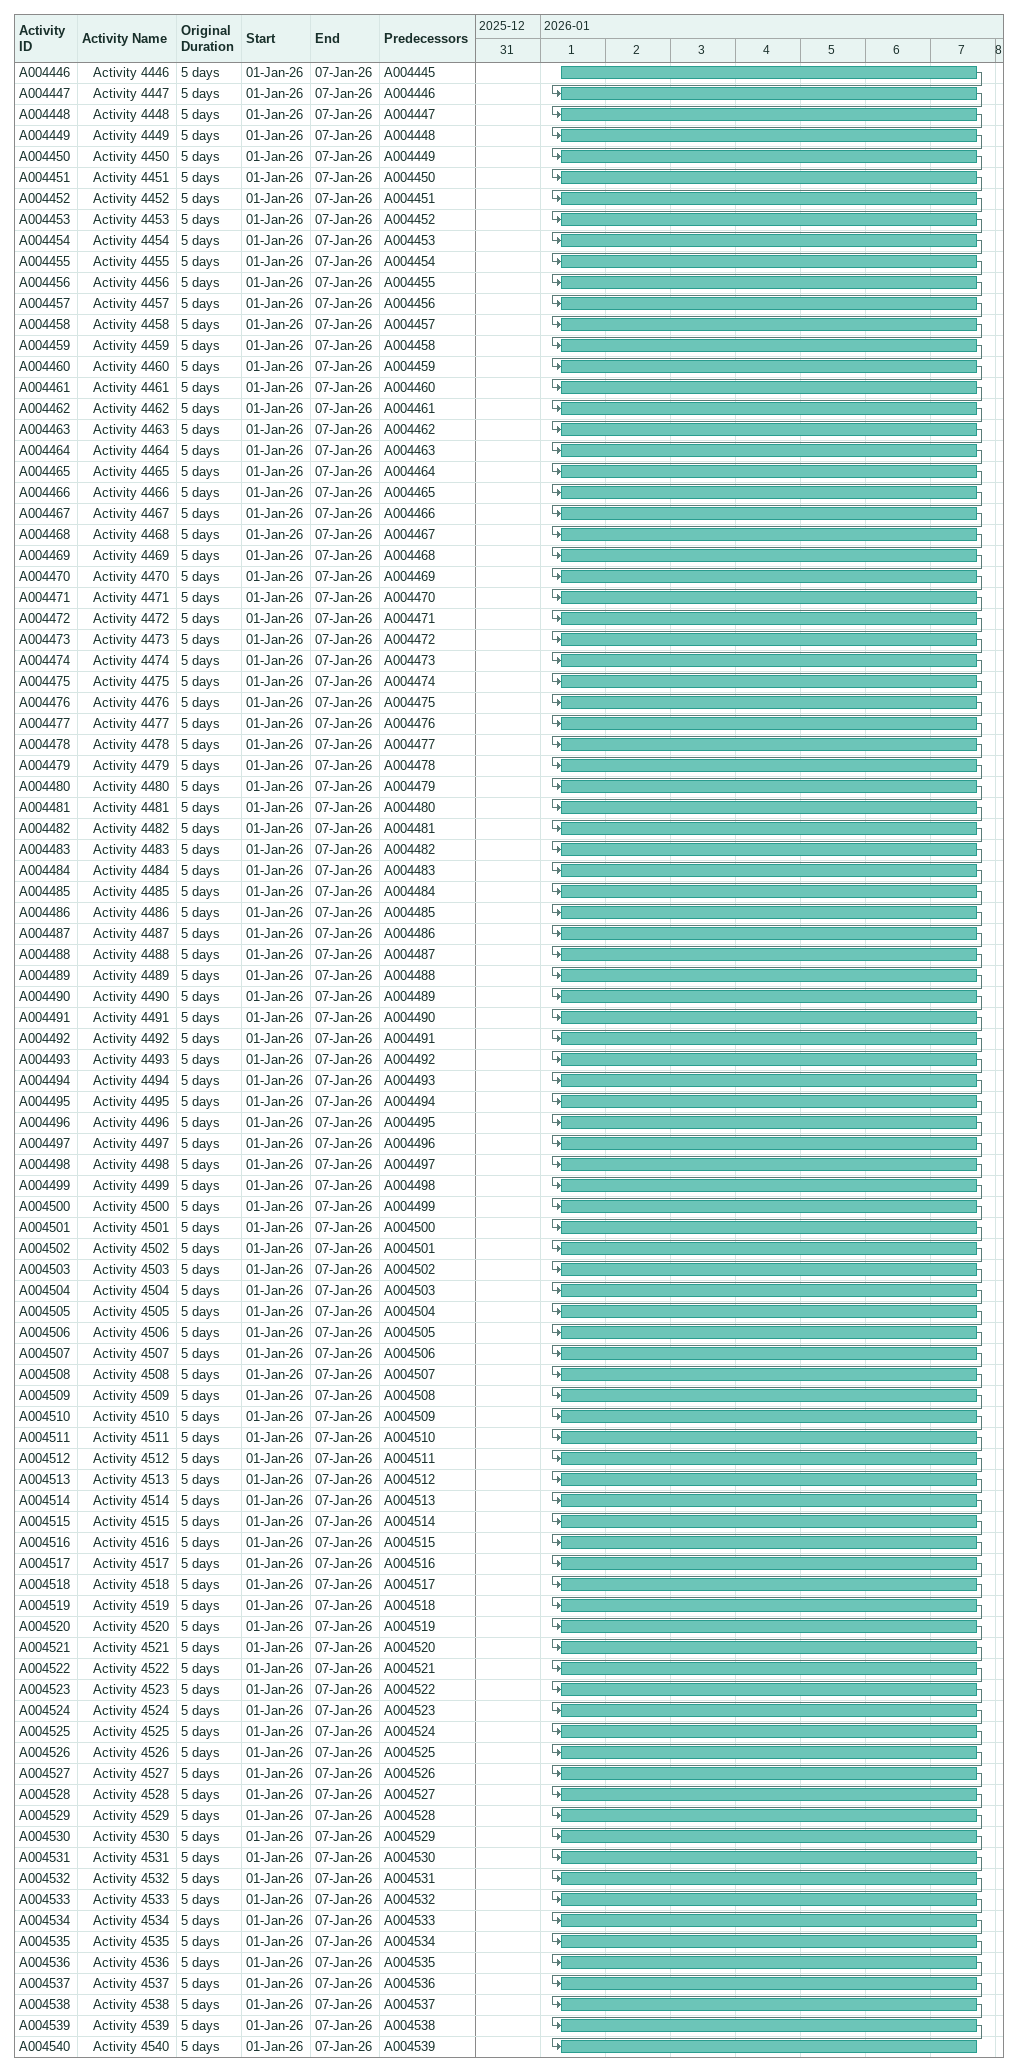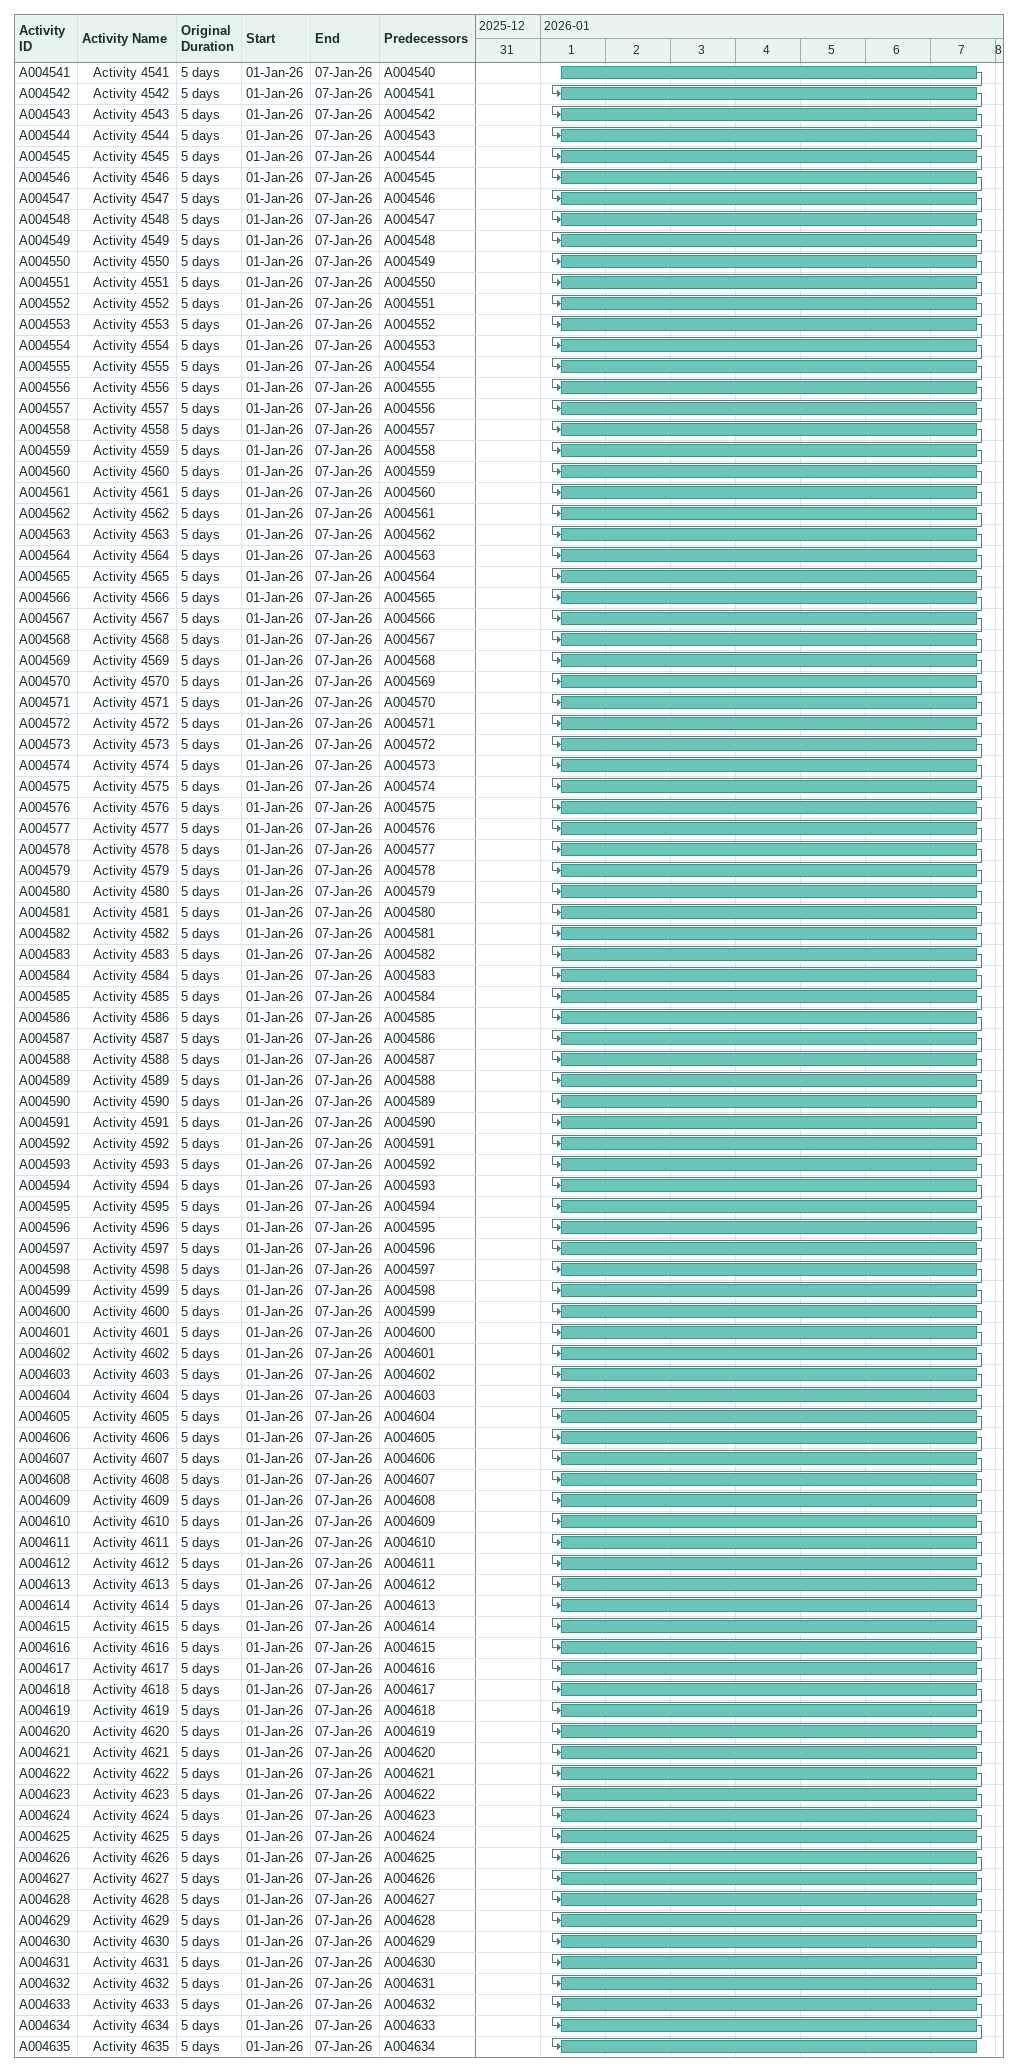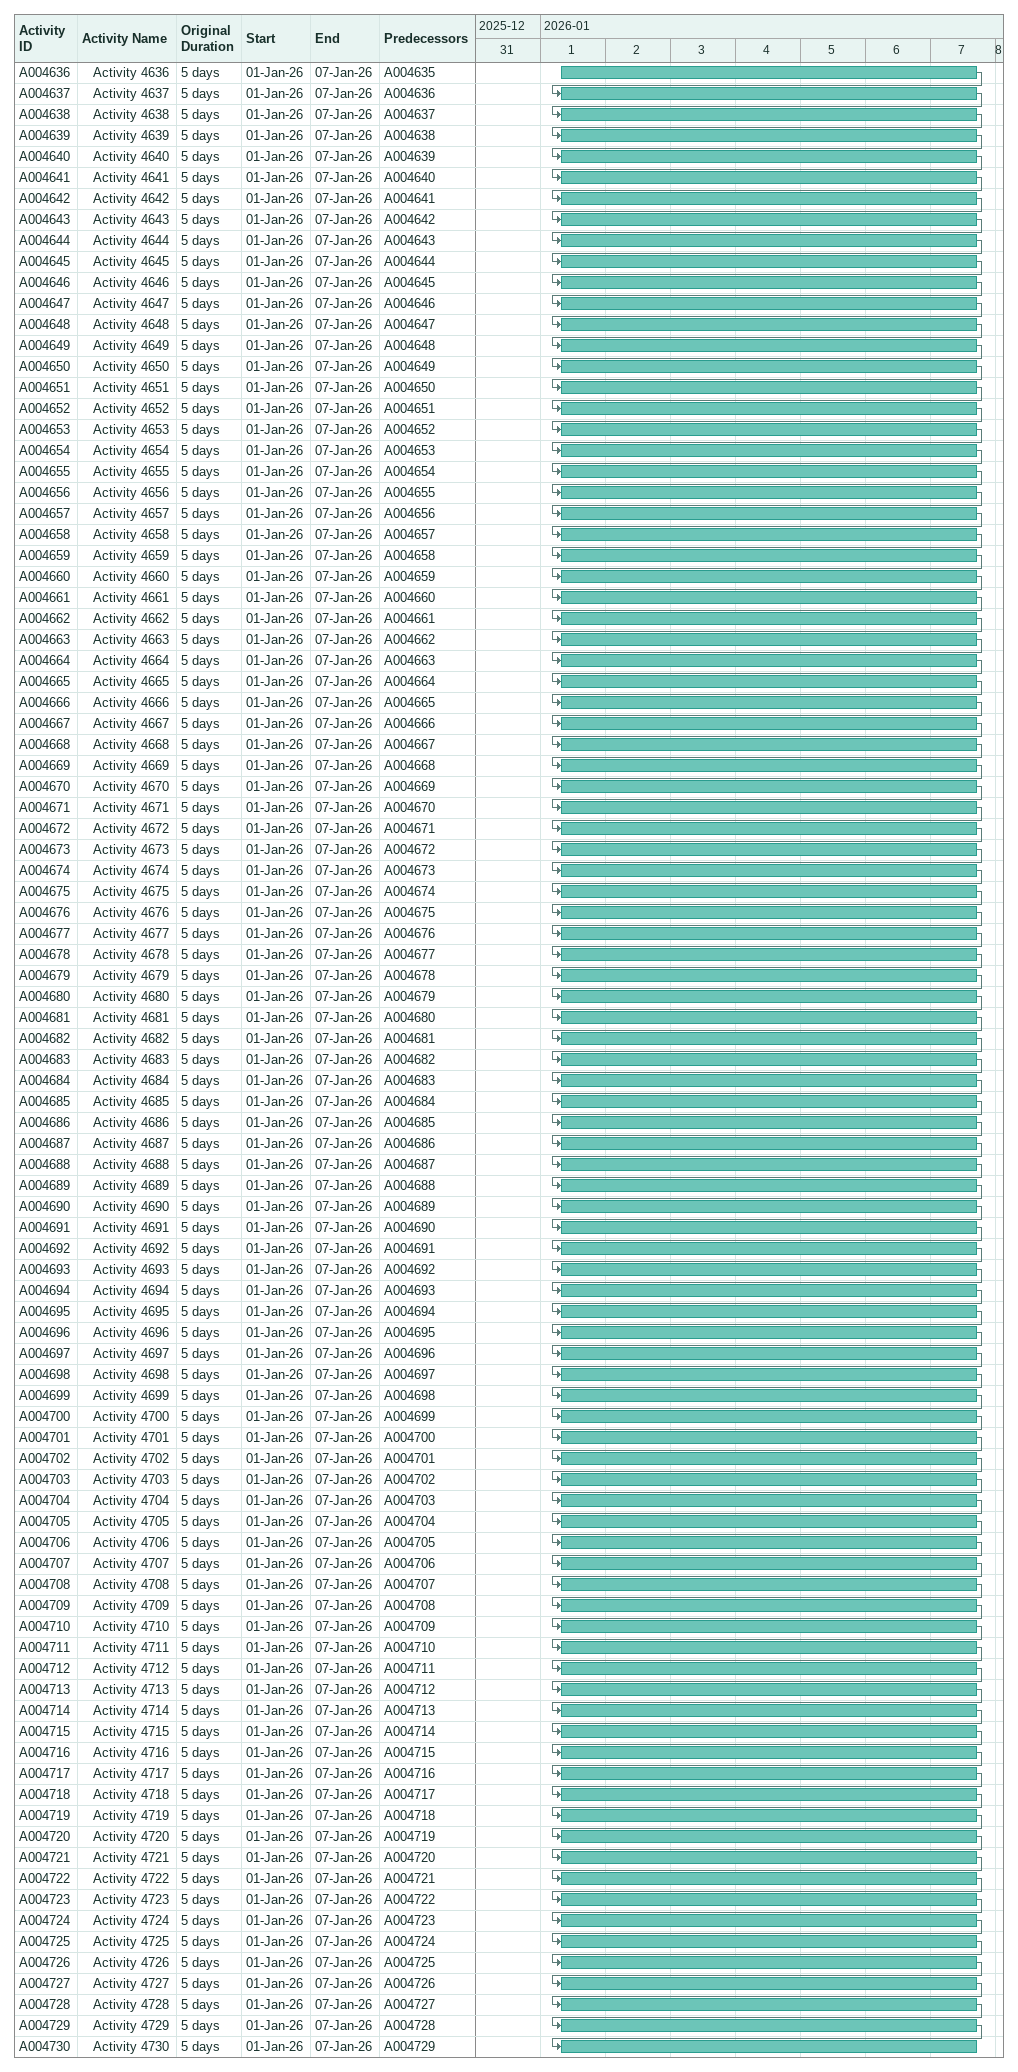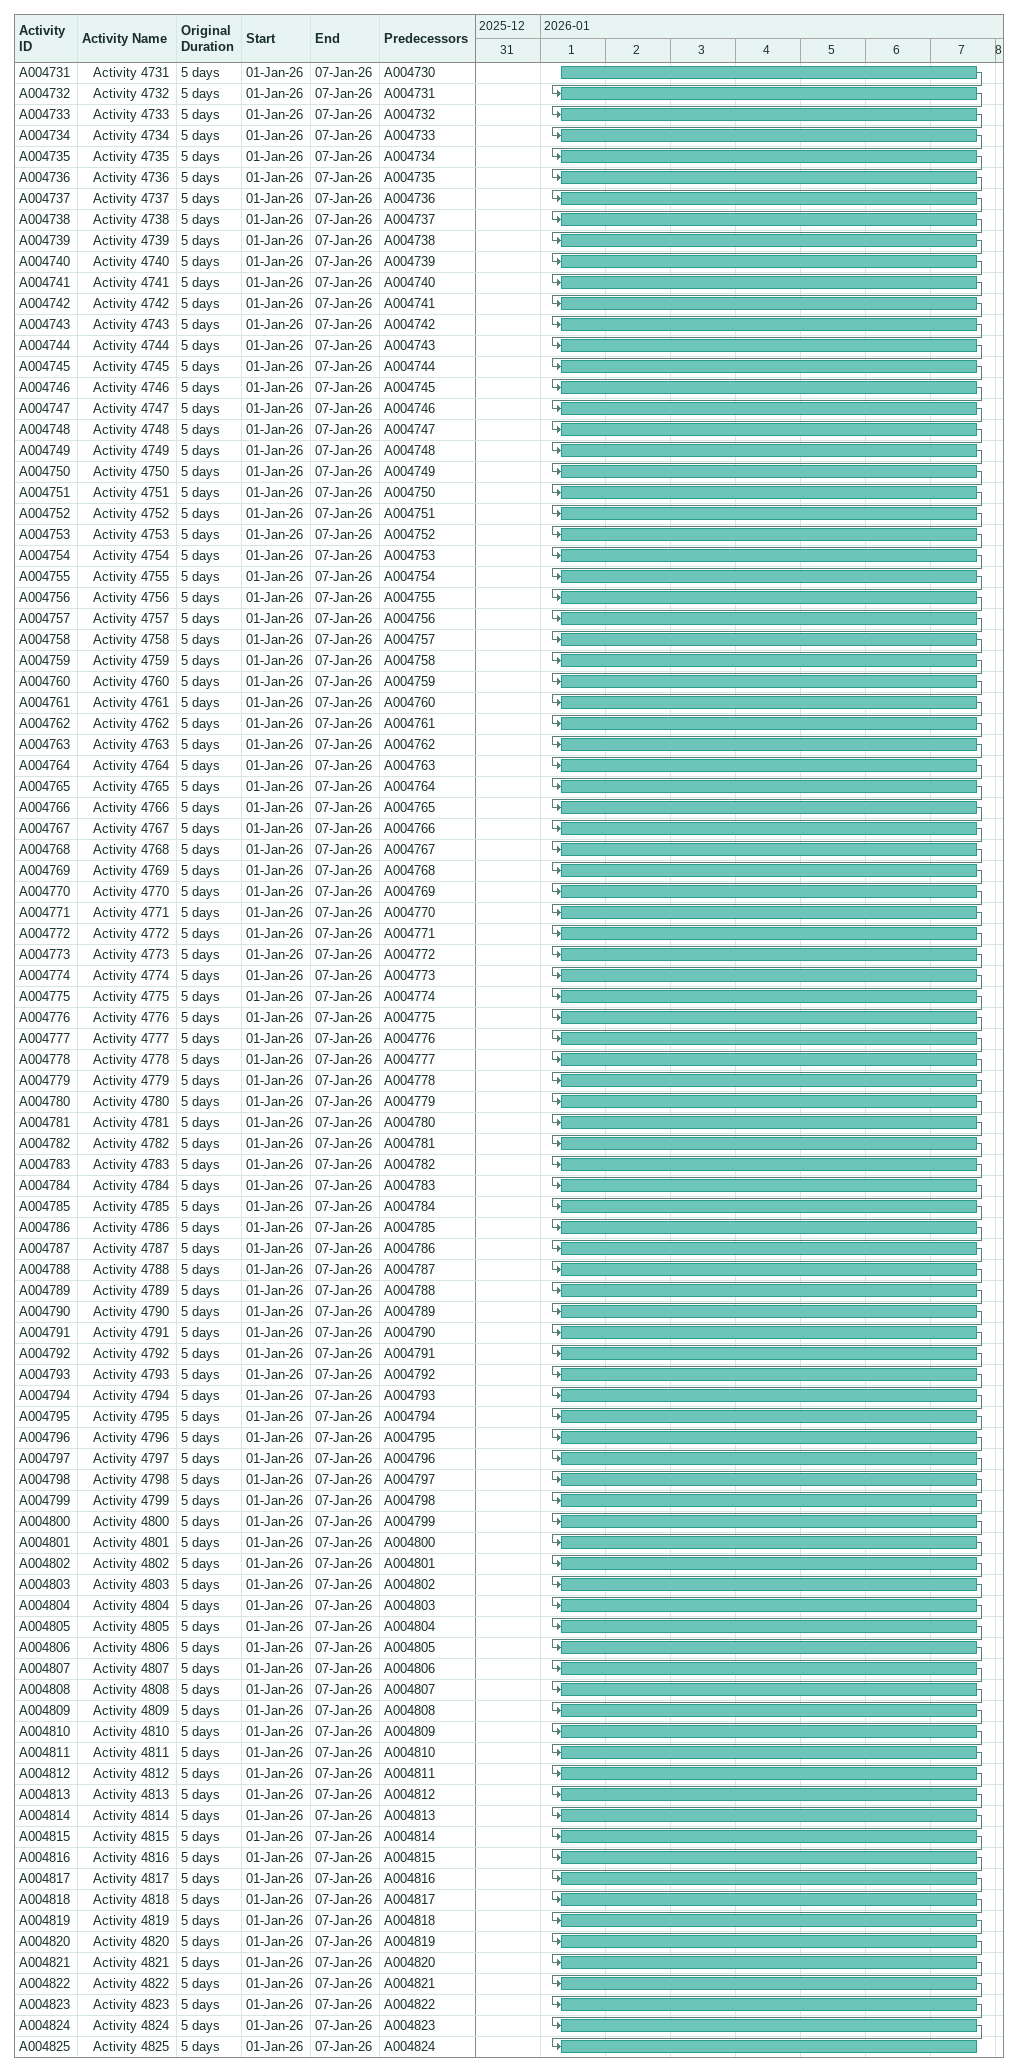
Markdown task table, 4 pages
| ID | Level | Task | Original duration | Start | Finish | Predecessors |
|---|---|---|---|---|---|---|
| A004446 | 2 | Activity 4446 | 5d | 2026-01-01 | 2026-01-07 | A004445 |
| A004447 | 2 | Activity 4447 | 5d | 2026-01-01 | 2026-01-07 | A004446 |
| A004448 | 2 | Activity 4448 | 5d | 2026-01-01 | 2026-01-07 | A004447 |
| A004449 | 2 | Activity 4449 | 5d | 2026-01-01 | 2026-01-07 | A004448 |
| A004450 | 2 | Activity 4450 | 5d | 2026-01-01 | 2026-01-07 | A004449 |
| A004451 | 2 | Activity 4451 | 5d | 2026-01-01 | 2026-01-07 | A004450 |
| A004452 | 2 | Activity 4452 | 5d | 2026-01-01 | 2026-01-07 | A004451 |
| A004453 | 2 | Activity 4453 | 5d | 2026-01-01 | 2026-01-07 | A004452 |
| A004454 | 2 | Activity 4454 | 5d | 2026-01-01 | 2026-01-07 | A004453 |
| A004455 | 2 | Activity 4455 | 5d | 2026-01-01 | 2026-01-07 | A004454 |
| A004456 | 2 | Activity 4456 | 5d | 2026-01-01 | 2026-01-07 | A004455 |
| A004457 | 2 | Activity 4457 | 5d | 2026-01-01 | 2026-01-07 | A004456 |
| A004458 | 2 | Activity 4458 | 5d | 2026-01-01 | 2026-01-07 | A004457 |
| A004459 | 2 | Activity 4459 | 5d | 2026-01-01 | 2026-01-07 | A004458 |
| A004460 | 2 | Activity 4460 | 5d | 2026-01-01 | 2026-01-07 | A004459 |
| A004461 | 2 | Activity 4461 | 5d | 2026-01-01 | 2026-01-07 | A004460 |
| A004462 | 2 | Activity 4462 | 5d | 2026-01-01 | 2026-01-07 | A004461 |
| A004463 | 2 | Activity 4463 | 5d | 2026-01-01 | 2026-01-07 | A004462 |
| A004464 | 2 | Activity 4464 | 5d | 2026-01-01 | 2026-01-07 | A004463 |
| A004465 | 2 | Activity 4465 | 5d | 2026-01-01 | 2026-01-07 | A004464 |
| A004466 | 2 | Activity 4466 | 5d | 2026-01-01 | 2026-01-07 | A004465 |
| A004467 | 2 | Activity 4467 | 5d | 2026-01-01 | 2026-01-07 | A004466 |
| A004468 | 2 | Activity 4468 | 5d | 2026-01-01 | 2026-01-07 | A004467 |
| A004469 | 2 | Activity 4469 | 5d | 2026-01-01 | 2026-01-07 | A004468 |
| A004470 | 2 | Activity 4470 | 5d | 2026-01-01 | 2026-01-07 | A004469 |
| A004471 | 2 | Activity 4471 | 5d | 2026-01-01 | 2026-01-07 | A004470 |
| A004472 | 2 | Activity 4472 | 5d | 2026-01-01 | 2026-01-07 | A004471 |
| A004473 | 2 | Activity 4473 | 5d | 2026-01-01 | 2026-01-07 | A004472 |
| A004474 | 2 | Activity 4474 | 5d | 2026-01-01 | 2026-01-07 | A004473 |
| A004475 | 2 | Activity 4475 | 5d | 2026-01-01 | 2026-01-07 | A004474 |
| A004476 | 2 | Activity 4476 | 5d | 2026-01-01 | 2026-01-07 | A004475 |
| A004477 | 2 | Activity 4477 | 5d | 2026-01-01 | 2026-01-07 | A004476 |
| A004478 | 2 | Activity 4478 | 5d | 2026-01-01 | 2026-01-07 | A004477 |
| A004479 | 2 | Activity 4479 | 5d | 2026-01-01 | 2026-01-07 | A004478 |
| A004480 | 2 | Activity 4480 | 5d | 2026-01-01 | 2026-01-07 | A004479 |
| A004481 | 2 | Activity 4481 | 5d | 2026-01-01 | 2026-01-07 | A004480 |
| A004482 | 2 | Activity 4482 | 5d | 2026-01-01 | 2026-01-07 | A004481 |
| A004483 | 2 | Activity 4483 | 5d | 2026-01-01 | 2026-01-07 | A004482 |
| A004484 | 2 | Activity 4484 | 5d | 2026-01-01 | 2026-01-07 | A004483 |
| A004485 | 2 | Activity 4485 | 5d | 2026-01-01 | 2026-01-07 | A004484 |
| A004486 | 2 | Activity 4486 | 5d | 2026-01-01 | 2026-01-07 | A004485 |
| A004487 | 2 | Activity 4487 | 5d | 2026-01-01 | 2026-01-07 | A004486 |
| A004488 | 2 | Activity 4488 | 5d | 2026-01-01 | 2026-01-07 | A004487 |
| A004489 | 2 | Activity 4489 | 5d | 2026-01-01 | 2026-01-07 | A004488 |
| A004490 | 2 | Activity 4490 | 5d | 2026-01-01 | 2026-01-07 | A004489 |
| A004491 | 2 | Activity 4491 | 5d | 2026-01-01 | 2026-01-07 | A004490 |
| A004492 | 2 | Activity 4492 | 5d | 2026-01-01 | 2026-01-07 | A004491 |
| A004493 | 2 | Activity 4493 | 5d | 2026-01-01 | 2026-01-07 | A004492 |
| A004494 | 2 | Activity 4494 | 5d | 2026-01-01 | 2026-01-07 | A004493 |
| A004495 | 2 | Activity 4495 | 5d | 2026-01-01 | 2026-01-07 | A004494 |
| A004496 | 2 | Activity 4496 | 5d | 2026-01-01 | 2026-01-07 | A004495 |
| A004497 | 2 | Activity 4497 | 5d | 2026-01-01 | 2026-01-07 | A004496 |
| A004498 | 2 | Activity 4498 | 5d | 2026-01-01 | 2026-01-07 | A004497 |
| A004499 | 2 | Activity 4499 | 5d | 2026-01-01 | 2026-01-07 | A004498 |
| A004500 | 2 | Activity 4500 | 5d | 2026-01-01 | 2026-01-07 | A004499 |
| A004501 | 2 | Activity 4501 | 5d | 2026-01-01 | 2026-01-07 | A004500 |
| A004502 | 2 | Activity 4502 | 5d | 2026-01-01 | 2026-01-07 | A004501 |
| A004503 | 2 | Activity 4503 | 5d | 2026-01-01 | 2026-01-07 | A004502 |
| A004504 | 2 | Activity 4504 | 5d | 2026-01-01 | 2026-01-07 | A004503 |
| A004505 | 2 | Activity 4505 | 5d | 2026-01-01 | 2026-01-07 | A004504 |
| A004506 | 2 | Activity 4506 | 5d | 2026-01-01 | 2026-01-07 | A004505 |
| A004507 | 2 | Activity 4507 | 5d | 2026-01-01 | 2026-01-07 | A004506 |
| A004508 | 2 | Activity 4508 | 5d | 2026-01-01 | 2026-01-07 | A004507 |
| A004509 | 2 | Activity 4509 | 5d | 2026-01-01 | 2026-01-07 | A004508 |
| A004510 | 2 | Activity 4510 | 5d | 2026-01-01 | 2026-01-07 | A004509 |
| A004511 | 2 | Activity 4511 | 5d | 2026-01-01 | 2026-01-07 | A004510 |
| A004512 | 2 | Activity 4512 | 5d | 2026-01-01 | 2026-01-07 | A004511 |
| A004513 | 2 | Activity 4513 | 5d | 2026-01-01 | 2026-01-07 | A004512 |
| A004514 | 2 | Activity 4514 | 5d | 2026-01-01 | 2026-01-07 | A004513 |
| A004515 | 2 | Activity 4515 | 5d | 2026-01-01 | 2026-01-07 | A004514 |
| A004516 | 2 | Activity 4516 | 5d | 2026-01-01 | 2026-01-07 | A004515 |
| A004517 | 2 | Activity 4517 | 5d | 2026-01-01 | 2026-01-07 | A004516 |
| A004518 | 2 | Activity 4518 | 5d | 2026-01-01 | 2026-01-07 | A004517 |
| A004519 | 2 | Activity 4519 | 5d | 2026-01-01 | 2026-01-07 | A004518 |
| A004520 | 2 | Activity 4520 | 5d | 2026-01-01 | 2026-01-07 | A004519 |
| A004521 | 2 | Activity 4521 | 5d | 2026-01-01 | 2026-01-07 | A004520 |
| A004522 | 2 | Activity 4522 | 5d | 2026-01-01 | 2026-01-07 | A004521 |
| A004523 | 2 | Activity 4523 | 5d | 2026-01-01 | 2026-01-07 | A004522 |
| A004524 | 2 | Activity 4524 | 5d | 2026-01-01 | 2026-01-07 | A004523 |
| A004525 | 2 | Activity 4525 | 5d | 2026-01-01 | 2026-01-07 | A004524 |
| A004526 | 2 | Activity 4526 | 5d | 2026-01-01 | 2026-01-07 | A004525 |
| A004527 | 2 | Activity 4527 | 5d | 2026-01-01 | 2026-01-07 | A004526 |
| A004528 | 2 | Activity 4528 | 5d | 2026-01-01 | 2026-01-07 | A004527 |
| A004529 | 2 | Activity 4529 | 5d | 2026-01-01 | 2026-01-07 | A004528 |
| A004530 | 2 | Activity 4530 | 5d | 2026-01-01 | 2026-01-07 | A004529 |
| A004531 | 2 | Activity 4531 | 5d | 2026-01-01 | 2026-01-07 | A004530 |
| A004532 | 2 | Activity 4532 | 5d | 2026-01-01 | 2026-01-07 | A004531 |
| A004533 | 2 | Activity 4533 | 5d | 2026-01-01 | 2026-01-07 | A004532 |
| A004534 | 2 | Activity 4534 | 5d | 2026-01-01 | 2026-01-07 | A004533 |
| A004535 | 2 | Activity 4535 | 5d | 2026-01-01 | 2026-01-07 | A004534 |
| A004536 | 2 | Activity 4536 | 5d | 2026-01-01 | 2026-01-07 | A004535 |
| A004537 | 2 | Activity 4537 | 5d | 2026-01-01 | 2026-01-07 | A004536 |
| A004538 | 2 | Activity 4538 | 5d | 2026-01-01 | 2026-01-07 | A004537 |
| A004539 | 2 | Activity 4539 | 5d | 2026-01-01 | 2026-01-07 | A004538 |
| A004540 | 2 | Activity 4540 | 5d | 2026-01-01 | 2026-01-07 | A004539 |
| A004541 | 2 | Activity 4541 | 5d | 2026-01-01 | 2026-01-07 | A004540 |
| A004542 | 2 | Activity 4542 | 5d | 2026-01-01 | 2026-01-07 | A004541 |
| A004543 | 2 | Activity 4543 | 5d | 2026-01-01 | 2026-01-07 | A004542 |
| A004544 | 2 | Activity 4544 | 5d | 2026-01-01 | 2026-01-07 | A004543 |
| A004545 | 2 | Activity 4545 | 5d | 2026-01-01 | 2026-01-07 | A004544 |
| A004546 | 2 | Activity 4546 | 5d | 2026-01-01 | 2026-01-07 | A004545 |
| A004547 | 2 | Activity 4547 | 5d | 2026-01-01 | 2026-01-07 | A004546 |
| A004548 | 2 | Activity 4548 | 5d | 2026-01-01 | 2026-01-07 | A004547 |
| A004549 | 2 | Activity 4549 | 5d | 2026-01-01 | 2026-01-07 | A004548 |
| A004550 | 2 | Activity 4550 | 5d | 2026-01-01 | 2026-01-07 | A004549 |
| A004551 | 2 | Activity 4551 | 5d | 2026-01-01 | 2026-01-07 | A004550 |
| A004552 | 2 | Activity 4552 | 5d | 2026-01-01 | 2026-01-07 | A004551 |
| A004553 | 2 | Activity 4553 | 5d | 2026-01-01 | 2026-01-07 | A004552 |
| A004554 | 2 | Activity 4554 | 5d | 2026-01-01 | 2026-01-07 | A004553 |
| A004555 | 2 | Activity 4555 | 5d | 2026-01-01 | 2026-01-07 | A004554 |
| A004556 | 2 | Activity 4556 | 5d | 2026-01-01 | 2026-01-07 | A004555 |
| A004557 | 2 | Activity 4557 | 5d | 2026-01-01 | 2026-01-07 | A004556 |
| A004558 | 2 | Activity 4558 | 5d | 2026-01-01 | 2026-01-07 | A004557 |
| A004559 | 2 | Activity 4559 | 5d | 2026-01-01 | 2026-01-07 | A004558 |
| A004560 | 2 | Activity 4560 | 5d | 2026-01-01 | 2026-01-07 | A004559 |
| A004561 | 2 | Activity 4561 | 5d | 2026-01-01 | 2026-01-07 | A004560 |
| A004562 | 2 | Activity 4562 | 5d | 2026-01-01 | 2026-01-07 | A004561 |
| A004563 | 2 | Activity 4563 | 5d | 2026-01-01 | 2026-01-07 | A004562 |
| A004564 | 2 | Activity 4564 | 5d | 2026-01-01 | 2026-01-07 | A004563 |
| A004565 | 2 | Activity 4565 | 5d | 2026-01-01 | 2026-01-07 | A004564 |
| A004566 | 2 | Activity 4566 | 5d | 2026-01-01 | 2026-01-07 | A004565 |
| A004567 | 2 | Activity 4567 | 5d | 2026-01-01 | 2026-01-07 | A004566 |
| A004568 | 2 | Activity 4568 | 5d | 2026-01-01 | 2026-01-07 | A004567 |
| A004569 | 2 | Activity 4569 | 5d | 2026-01-01 | 2026-01-07 | A004568 |
| A004570 | 2 | Activity 4570 | 5d | 2026-01-01 | 2026-01-07 | A004569 |
| A004571 | 2 | Activity 4571 | 5d | 2026-01-01 | 2026-01-07 | A004570 |
| A004572 | 2 | Activity 4572 | 5d | 2026-01-01 | 2026-01-07 | A004571 |
| A004573 | 2 | Activity 4573 | 5d | 2026-01-01 | 2026-01-07 | A004572 |
| A004574 | 2 | Activity 4574 | 5d | 2026-01-01 | 2026-01-07 | A004573 |
| A004575 | 2 | Activity 4575 | 5d | 2026-01-01 | 2026-01-07 | A004574 |
| A004576 | 2 | Activity 4576 | 5d | 2026-01-01 | 2026-01-07 | A004575 |
| A004577 | 2 | Activity 4577 | 5d | 2026-01-01 | 2026-01-07 | A004576 |
| A004578 | 2 | Activity 4578 | 5d | 2026-01-01 | 2026-01-07 | A004577 |
| A004579 | 2 | Activity 4579 | 5d | 2026-01-01 | 2026-01-07 | A004578 |
| A004580 | 2 | Activity 4580 | 5d | 2026-01-01 | 2026-01-07 | A004579 |
| A004581 | 2 | Activity 4581 | 5d | 2026-01-01 | 2026-01-07 | A004580 |
| A004582 | 2 | Activity 4582 | 5d | 2026-01-01 | 2026-01-07 | A004581 |
| A004583 | 2 | Activity 4583 | 5d | 2026-01-01 | 2026-01-07 | A004582 |
| A004584 | 2 | Activity 4584 | 5d | 2026-01-01 | 2026-01-07 | A004583 |
| A004585 | 2 | Activity 4585 | 5d | 2026-01-01 | 2026-01-07 | A004584 |
| A004586 | 2 | Activity 4586 | 5d | 2026-01-01 | 2026-01-07 | A004585 |
| A004587 | 2 | Activity 4587 | 5d | 2026-01-01 | 2026-01-07 | A004586 |
| A004588 | 2 | Activity 4588 | 5d | 2026-01-01 | 2026-01-07 | A004587 |
| A004589 | 2 | Activity 4589 | 5d | 2026-01-01 | 2026-01-07 | A004588 |
| A004590 | 2 | Activity 4590 | 5d | 2026-01-01 | 2026-01-07 | A004589 |
| A004591 | 2 | Activity 4591 | 5d | 2026-01-01 | 2026-01-07 | A004590 |
| A004592 | 2 | Activity 4592 | 5d | 2026-01-01 | 2026-01-07 | A004591 |
| A004593 | 2 | Activity 4593 | 5d | 2026-01-01 | 2026-01-07 | A004592 |
| A004594 | 2 | Activity 4594 | 5d | 2026-01-01 | 2026-01-07 | A004593 |
| A004595 | 2 | Activity 4595 | 5d | 2026-01-01 | 2026-01-07 | A004594 |
| A004596 | 2 | Activity 4596 | 5d | 2026-01-01 | 2026-01-07 | A004595 |
| A004597 | 2 | Activity 4597 | 5d | 2026-01-01 | 2026-01-07 | A004596 |
| A004598 | 2 | Activity 4598 | 5d | 2026-01-01 | 2026-01-07 | A004597 |
| A004599 | 2 | Activity 4599 | 5d | 2026-01-01 | 2026-01-07 | A004598 |
| A004600 | 2 | Activity 4600 | 5d | 2026-01-01 | 2026-01-07 | A004599 |
| A004601 | 2 | Activity 4601 | 5d | 2026-01-01 | 2026-01-07 | A004600 |
| A004602 | 2 | Activity 4602 | 5d | 2026-01-01 | 2026-01-07 | A004601 |
| A004603 | 2 | Activity 4603 | 5d | 2026-01-01 | 2026-01-07 | A004602 |
| A004604 | 2 | Activity 4604 | 5d | 2026-01-01 | 2026-01-07 | A004603 |
| A004605 | 2 | Activity 4605 | 5d | 2026-01-01 | 2026-01-07 | A004604 |
| A004606 | 2 | Activity 4606 | 5d | 2026-01-01 | 2026-01-07 | A004605 |
| A004607 | 2 | Activity 4607 | 5d | 2026-01-01 | 2026-01-07 | A004606 |
| A004608 | 2 | Activity 4608 | 5d | 2026-01-01 | 2026-01-07 | A004607 |
| A004609 | 2 | Activity 4609 | 5d | 2026-01-01 | 2026-01-07 | A004608 |
| A004610 | 2 | Activity 4610 | 5d | 2026-01-01 | 2026-01-07 | A004609 |
| A004611 | 2 | Activity 4611 | 5d | 2026-01-01 | 2026-01-07 | A004610 |
| A004612 | 2 | Activity 4612 | 5d | 2026-01-01 | 2026-01-07 | A004611 |
| A004613 | 2 | Activity 4613 | 5d | 2026-01-01 | 2026-01-07 | A004612 |
| A004614 | 2 | Activity 4614 | 5d | 2026-01-01 | 2026-01-07 | A004613 |
| A004615 | 2 | Activity 4615 | 5d | 2026-01-01 | 2026-01-07 | A004614 |
| A004616 | 2 | Activity 4616 | 5d | 2026-01-01 | 2026-01-07 | A004615 |
| A004617 | 2 | Activity 4617 | 5d | 2026-01-01 | 2026-01-07 | A004616 |
| A004618 | 2 | Activity 4618 | 5d | 2026-01-01 | 2026-01-07 | A004617 |
| A004619 | 2 | Activity 4619 | 5d | 2026-01-01 | 2026-01-07 | A004618 |
| A004620 | 2 | Activity 4620 | 5d | 2026-01-01 | 2026-01-07 | A004619 |
| A004621 | 2 | Activity 4621 | 5d | 2026-01-01 | 2026-01-07 | A004620 |
| A004622 | 2 | Activity 4622 | 5d | 2026-01-01 | 2026-01-07 | A004621 |
| A004623 | 2 | Activity 4623 | 5d | 2026-01-01 | 2026-01-07 | A004622 |
| A004624 | 2 | Activity 4624 | 5d | 2026-01-01 | 2026-01-07 | A004623 |
| A004625 | 2 | Activity 4625 | 5d | 2026-01-01 | 2026-01-07 | A004624 |
| A004626 | 2 | Activity 4626 | 5d | 2026-01-01 | 2026-01-07 | A004625 |
| A004627 | 2 | Activity 4627 | 5d | 2026-01-01 | 2026-01-07 | A004626 |
| A004628 | 2 | Activity 4628 | 5d | 2026-01-01 | 2026-01-07 | A004627 |
| A004629 | 2 | Activity 4629 | 5d | 2026-01-01 | 2026-01-07 | A004628 |
| A004630 | 2 | Activity 4630 | 5d | 2026-01-01 | 2026-01-07 | A004629 |
| A004631 | 2 | Activity 4631 | 5d | 2026-01-01 | 2026-01-07 | A004630 |
| A004632 | 2 | Activity 4632 | 5d | 2026-01-01 | 2026-01-07 | A004631 |
| A004633 | 2 | Activity 4633 | 5d | 2026-01-01 | 2026-01-07 | A004632 |
| A004634 | 2 | Activity 4634 | 5d | 2026-01-01 | 2026-01-07 | A004633 |
| A004635 | 2 | Activity 4635 | 5d | 2026-01-01 | 2026-01-07 | A004634 |
| A004636 | 2 | Activity 4636 | 5d | 2026-01-01 | 2026-01-07 | A004635 |
| A004637 | 2 | Activity 4637 | 5d | 2026-01-01 | 2026-01-07 | A004636 |
| A004638 | 2 | Activity 4638 | 5d | 2026-01-01 | 2026-01-07 | A004637 |
| A004639 | 2 | Activity 4639 | 5d | 2026-01-01 | 2026-01-07 | A004638 |
| A004640 | 2 | Activity 4640 | 5d | 2026-01-01 | 2026-01-07 | A004639 |
| A004641 | 2 | Activity 4641 | 5d | 2026-01-01 | 2026-01-07 | A004640 |
| A004642 | 2 | Activity 4642 | 5d | 2026-01-01 | 2026-01-07 | A004641 |
| A004643 | 2 | Activity 4643 | 5d | 2026-01-01 | 2026-01-07 | A004642 |
| A004644 | 2 | Activity 4644 | 5d | 2026-01-01 | 2026-01-07 | A004643 |
| A004645 | 2 | Activity 4645 | 5d | 2026-01-01 | 2026-01-07 | A004644 |
| A004646 | 2 | Activity 4646 | 5d | 2026-01-01 | 2026-01-07 | A004645 |
| A004647 | 2 | Activity 4647 | 5d | 2026-01-01 | 2026-01-07 | A004646 |
| A004648 | 2 | Activity 4648 | 5d | 2026-01-01 | 2026-01-07 | A004647 |
| A004649 | 2 | Activity 4649 | 5d | 2026-01-01 | 2026-01-07 | A004648 |
| A004650 | 2 | Activity 4650 | 5d | 2026-01-01 | 2026-01-07 | A004649 |
| A004651 | 2 | Activity 4651 | 5d | 2026-01-01 | 2026-01-07 | A004650 |
| A004652 | 2 | Activity 4652 | 5d | 2026-01-01 | 2026-01-07 | A004651 |
| A004653 | 2 | Activity 4653 | 5d | 2026-01-01 | 2026-01-07 | A004652 |
| A004654 | 2 | Activity 4654 | 5d | 2026-01-01 | 2026-01-07 | A004653 |
| A004655 | 2 | Activity 4655 | 5d | 2026-01-01 | 2026-01-07 | A004654 |
| A004656 | 2 | Activity 4656 | 5d | 2026-01-01 | 2026-01-07 | A004655 |
| A004657 | 2 | Activity 4657 | 5d | 2026-01-01 | 2026-01-07 | A004656 |
| A004658 | 2 | Activity 4658 | 5d | 2026-01-01 | 2026-01-07 | A004657 |
| A004659 | 2 | Activity 4659 | 5d | 2026-01-01 | 2026-01-07 | A004658 |
| A004660 | 2 | Activity 4660 | 5d | 2026-01-01 | 2026-01-07 | A004659 |
| A004661 | 2 | Activity 4661 | 5d | 2026-01-01 | 2026-01-07 | A004660 |
| A004662 | 2 | Activity 4662 | 5d | 2026-01-01 | 2026-01-07 | A004661 |
| A004663 | 2 | Activity 4663 | 5d | 2026-01-01 | 2026-01-07 | A004662 |
| A004664 | 2 | Activity 4664 | 5d | 2026-01-01 | 2026-01-07 | A004663 |
| A004665 | 2 | Activity 4665 | 5d | 2026-01-01 | 2026-01-07 | A004664 |
| A004666 | 2 | Activity 4666 | 5d | 2026-01-01 | 2026-01-07 | A004665 |
| A004667 | 2 | Activity 4667 | 5d | 2026-01-01 | 2026-01-07 | A004666 |
| A004668 | 2 | Activity 4668 | 5d | 2026-01-01 | 2026-01-07 | A004667 |
| A004669 | 2 | Activity 4669 | 5d | 2026-01-01 | 2026-01-07 | A004668 |
| A004670 | 2 | Activity 4670 | 5d | 2026-01-01 | 2026-01-07 | A004669 |
| A004671 | 2 | Activity 4671 | 5d | 2026-01-01 | 2026-01-07 | A004670 |
| A004672 | 2 | Activity 4672 | 5d | 2026-01-01 | 2026-01-07 | A004671 |
| A004673 | 2 | Activity 4673 | 5d | 2026-01-01 | 2026-01-07 | A004672 |
| A004674 | 2 | Activity 4674 | 5d | 2026-01-01 | 2026-01-07 | A004673 |
| A004675 | 2 | Activity 4675 | 5d | 2026-01-01 | 2026-01-07 | A004674 |
| A004676 | 2 | Activity 4676 | 5d | 2026-01-01 | 2026-01-07 | A004675 |
| A004677 | 2 | Activity 4677 | 5d | 2026-01-01 | 2026-01-07 | A004676 |
| A004678 | 2 | Activity 4678 | 5d | 2026-01-01 | 2026-01-07 | A004677 |
| A004679 | 2 | Activity 4679 | 5d | 2026-01-01 | 2026-01-07 | A004678 |
| A004680 | 2 | Activity 4680 | 5d | 2026-01-01 | 2026-01-07 | A004679 |
| A004681 | 2 | Activity 4681 | 5d | 2026-01-01 | 2026-01-07 | A004680 |
| A004682 | 2 | Activity 4682 | 5d | 2026-01-01 | 2026-01-07 | A004681 |
| A004683 | 2 | Activity 4683 | 5d | 2026-01-01 | 2026-01-07 | A004682 |
| A004684 | 2 | Activity 4684 | 5d | 2026-01-01 | 2026-01-07 | A004683 |
| A004685 | 2 | Activity 4685 | 5d | 2026-01-01 | 2026-01-07 | A004684 |
| A004686 | 2 | Activity 4686 | 5d | 2026-01-01 | 2026-01-07 | A004685 |
| A004687 | 2 | Activity 4687 | 5d | 2026-01-01 | 2026-01-07 | A004686 |
| A004688 | 2 | Activity 4688 | 5d | 2026-01-01 | 2026-01-07 | A004687 |
| A004689 | 2 | Activity 4689 | 5d | 2026-01-01 | 2026-01-07 | A004688 |
| A004690 | 2 | Activity 4690 | 5d | 2026-01-01 | 2026-01-07 | A004689 |
| A004691 | 2 | Activity 4691 | 5d | 2026-01-01 | 2026-01-07 | A004690 |
| A004692 | 2 | Activity 4692 | 5d | 2026-01-01 | 2026-01-07 | A004691 |
| A004693 | 2 | Activity 4693 | 5d | 2026-01-01 | 2026-01-07 | A004692 |
| A004694 | 2 | Activity 4694 | 5d | 2026-01-01 | 2026-01-07 | A004693 |
| A004695 | 2 | Activity 4695 | 5d | 2026-01-01 | 2026-01-07 | A004694 |
| A004696 | 2 | Activity 4696 | 5d | 2026-01-01 | 2026-01-07 | A004695 |
| A004697 | 2 | Activity 4697 | 5d | 2026-01-01 | 2026-01-07 | A004696 |
| A004698 | 2 | Activity 4698 | 5d | 2026-01-01 | 2026-01-07 | A004697 |
| A004699 | 2 | Activity 4699 | 5d | 2026-01-01 | 2026-01-07 | A004698 |
| A004700 | 2 | Activity 4700 | 5d | 2026-01-01 | 2026-01-07 | A004699 |
| A004701 | 2 | Activity 4701 | 5d | 2026-01-01 | 2026-01-07 | A004700 |
| A004702 | 2 | Activity 4702 | 5d | 2026-01-01 | 2026-01-07 | A004701 |
| A004703 | 2 | Activity 4703 | 5d | 2026-01-01 | 2026-01-07 | A004702 |
| A004704 | 2 | Activity 4704 | 5d | 2026-01-01 | 2026-01-07 | A004703 |
| A004705 | 2 | Activity 4705 | 5d | 2026-01-01 | 2026-01-07 | A004704 |
| A004706 | 2 | Activity 4706 | 5d | 2026-01-01 | 2026-01-07 | A004705 |
| A004707 | 2 | Activity 4707 | 5d | 2026-01-01 | 2026-01-07 | A004706 |
| A004708 | 2 | Activity 4708 | 5d | 2026-01-01 | 2026-01-07 | A004707 |
| A004709 | 2 | Activity 4709 | 5d | 2026-01-01 | 2026-01-07 | A004708 |
| A004710 | 2 | Activity 4710 | 5d | 2026-01-01 | 2026-01-07 | A004709 |
| A004711 | 2 | Activity 4711 | 5d | 2026-01-01 | 2026-01-07 | A004710 |
| A004712 | 2 | Activity 4712 | 5d | 2026-01-01 | 2026-01-07 | A004711 |
| A004713 | 2 | Activity 4713 | 5d | 2026-01-01 | 2026-01-07 | A004712 |
| A004714 | 2 | Activity 4714 | 5d | 2026-01-01 | 2026-01-07 | A004713 |
| A004715 | 2 | Activity 4715 | 5d | 2026-01-01 | 2026-01-07 | A004714 |
| A004716 | 2 | Activity 4716 | 5d | 2026-01-01 | 2026-01-07 | A004715 |
| A004717 | 2 | Activity 4717 | 5d | 2026-01-01 | 2026-01-07 | A004716 |
| A004718 | 2 | Activity 4718 | 5d | 2026-01-01 | 2026-01-07 | A004717 |
| A004719 | 2 | Activity 4719 | 5d | 2026-01-01 | 2026-01-07 | A004718 |
| A004720 | 2 | Activity 4720 | 5d | 2026-01-01 | 2026-01-07 | A004719 |
| A004721 | 2 | Activity 4721 | 5d | 2026-01-01 | 2026-01-07 | A004720 |
| A004722 | 2 | Activity 4722 | 5d | 2026-01-01 | 2026-01-07 | A004721 |
| A004723 | 2 | Activity 4723 | 5d | 2026-01-01 | 2026-01-07 | A004722 |
| A004724 | 2 | Activity 4724 | 5d | 2026-01-01 | 2026-01-07 | A004723 |
| A004725 | 2 | Activity 4725 | 5d | 2026-01-01 | 2026-01-07 | A004724 |
| A004726 | 2 | Activity 4726 | 5d | 2026-01-01 | 2026-01-07 | A004725 |
| A004727 | 2 | Activity 4727 | 5d | 2026-01-01 | 2026-01-07 | A004726 |
| A004728 | 2 | Activity 4728 | 5d | 2026-01-01 | 2026-01-07 | A004727 |
| A004729 | 2 | Activity 4729 | 5d | 2026-01-01 | 2026-01-07 | A004728 |
| A004730 | 2 | Activity 4730 | 5d | 2026-01-01 | 2026-01-07 | A004729 |
| A004731 | 2 | Activity 4731 | 5d | 2026-01-01 | 2026-01-07 | A004730 |
| A004732 | 2 | Activity 4732 | 5d | 2026-01-01 | 2026-01-07 | A004731 |
| A004733 | 2 | Activity 4733 | 5d | 2026-01-01 | 2026-01-07 | A004732 |
| A004734 | 2 | Activity 4734 | 5d | 2026-01-01 | 2026-01-07 | A004733 |
| A004735 | 2 | Activity 4735 | 5d | 2026-01-01 | 2026-01-07 | A004734 |
| A004736 | 2 | Activity 4736 | 5d | 2026-01-01 | 2026-01-07 | A004735 |
| A004737 | 2 | Activity 4737 | 5d | 2026-01-01 | 2026-01-07 | A004736 |
| A004738 | 2 | Activity 4738 | 5d | 2026-01-01 | 2026-01-07 | A004737 |
| A004739 | 2 | Activity 4739 | 5d | 2026-01-01 | 2026-01-07 | A004738 |
| A004740 | 2 | Activity 4740 | 5d | 2026-01-01 | 2026-01-07 | A004739 |
| A004741 | 2 | Activity 4741 | 5d | 2026-01-01 | 2026-01-07 | A004740 |
| A004742 | 2 | Activity 4742 | 5d | 2026-01-01 | 2026-01-07 | A004741 |
| A004743 | 2 | Activity 4743 | 5d | 2026-01-01 | 2026-01-07 | A004742 |
| A004744 | 2 | Activity 4744 | 5d | 2026-01-01 | 2026-01-07 | A004743 |
| A004745 | 2 | Activity 4745 | 5d | 2026-01-01 | 2026-01-07 | A004744 |
| A004746 | 2 | Activity 4746 | 5d | 2026-01-01 | 2026-01-07 | A004745 |
| A004747 | 2 | Activity 4747 | 5d | 2026-01-01 | 2026-01-07 | A004746 |
| A004748 | 2 | Activity 4748 | 5d | 2026-01-01 | 2026-01-07 | A004747 |
| A004749 | 2 | Activity 4749 | 5d | 2026-01-01 | 2026-01-07 | A004748 |
| A004750 | 2 | Activity 4750 | 5d | 2026-01-01 | 2026-01-07 | A004749 |
| A004751 | 2 | Activity 4751 | 5d | 2026-01-01 | 2026-01-07 | A004750 |
| A004752 | 2 | Activity 4752 | 5d | 2026-01-01 | 2026-01-07 | A004751 |
| A004753 | 2 | Activity 4753 | 5d | 2026-01-01 | 2026-01-07 | A004752 |
| A004754 | 2 | Activity 4754 | 5d | 2026-01-01 | 2026-01-07 | A004753 |
| A004755 | 2 | Activity 4755 | 5d | 2026-01-01 | 2026-01-07 | A004754 |
| A004756 | 2 | Activity 4756 | 5d | 2026-01-01 | 2026-01-07 | A004755 |
| A004757 | 2 | Activity 4757 | 5d | 2026-01-01 | 2026-01-07 | A004756 |
| A004758 | 2 | Activity 4758 | 5d | 2026-01-01 | 2026-01-07 | A004757 |
| A004759 | 2 | Activity 4759 | 5d | 2026-01-01 | 2026-01-07 | A004758 |
| A004760 | 2 | Activity 4760 | 5d | 2026-01-01 | 2026-01-07 | A004759 |
| A004761 | 2 | Activity 4761 | 5d | 2026-01-01 | 2026-01-07 | A004760 |
| A004762 | 2 | Activity 4762 | 5d | 2026-01-01 | 2026-01-07 | A004761 |
| A004763 | 2 | Activity 4763 | 5d | 2026-01-01 | 2026-01-07 | A004762 |
| A004764 | 2 | Activity 4764 | 5d | 2026-01-01 | 2026-01-07 | A004763 |
| A004765 | 2 | Activity 4765 | 5d | 2026-01-01 | 2026-01-07 | A004764 |
| A004766 | 2 | Activity 4766 | 5d | 2026-01-01 | 2026-01-07 | A004765 |
| A004767 | 2 | Activity 4767 | 5d | 2026-01-01 | 2026-01-07 | A004766 |
| A004768 | 2 | Activity 4768 | 5d | 2026-01-01 | 2026-01-07 | A004767 |
| A004769 | 2 | Activity 4769 | 5d | 2026-01-01 | 2026-01-07 | A004768 |
| A004770 | 2 | Activity 4770 | 5d | 2026-01-01 | 2026-01-07 | A004769 |
| A004771 | 2 | Activity 4771 | 5d | 2026-01-01 | 2026-01-07 | A004770 |
| A004772 | 2 | Activity 4772 | 5d | 2026-01-01 | 2026-01-07 | A004771 |
| A004773 | 2 | Activity 4773 | 5d | 2026-01-01 | 2026-01-07 | A004772 |
| A004774 | 2 | Activity 4774 | 5d | 2026-01-01 | 2026-01-07 | A004773 |
| A004775 | 2 | Activity 4775 | 5d | 2026-01-01 | 2026-01-07 | A004774 |
| A004776 | 2 | Activity 4776 | 5d | 2026-01-01 | 2026-01-07 | A004775 |
| A004777 | 2 | Activity 4777 | 5d | 2026-01-01 | 2026-01-07 | A004776 |
| A004778 | 2 | Activity 4778 | 5d | 2026-01-01 | 2026-01-07 | A004777 |
| A004779 | 2 | Activity 4779 | 5d | 2026-01-01 | 2026-01-07 | A004778 |
| A004780 | 2 | Activity 4780 | 5d | 2026-01-01 | 2026-01-07 | A004779 |
| A004781 | 2 | Activity 4781 | 5d | 2026-01-01 | 2026-01-07 | A004780 |
| A004782 | 2 | Activity 4782 | 5d | 2026-01-01 | 2026-01-07 | A004781 |
| A004783 | 2 | Activity 4783 | 5d | 2026-01-01 | 2026-01-07 | A004782 |
| A004784 | 2 | Activity 4784 | 5d | 2026-01-01 | 2026-01-07 | A004783 |
| A004785 | 2 | Activity 4785 | 5d | 2026-01-01 | 2026-01-07 | A004784 |
| A004786 | 2 | Activity 4786 | 5d | 2026-01-01 | 2026-01-07 | A004785 |
| A004787 | 2 | Activity 4787 | 5d | 2026-01-01 | 2026-01-07 | A004786 |
| A004788 | 2 | Activity 4788 | 5d | 2026-01-01 | 2026-01-07 | A004787 |
| A004789 | 2 | Activity 4789 | 5d | 2026-01-01 | 2026-01-07 | A004788 |
| A004790 | 2 | Activity 4790 | 5d | 2026-01-01 | 2026-01-07 | A004789 |
| A004791 | 2 | Activity 4791 | 5d | 2026-01-01 | 2026-01-07 | A004790 |
| A004792 | 2 | Activity 4792 | 5d | 2026-01-01 | 2026-01-07 | A004791 |
| A004793 | 2 | Activity 4793 | 5d | 2026-01-01 | 2026-01-07 | A004792 |
| A004794 | 2 | Activity 4794 | 5d | 2026-01-01 | 2026-01-07 | A004793 |
| A004795 | 2 | Activity 4795 | 5d | 2026-01-01 | 2026-01-07 | A004794 |
| A004796 | 2 | Activity 4796 | 5d | 2026-01-01 | 2026-01-07 | A004795 |
| A004797 | 2 | Activity 4797 | 5d | 2026-01-01 | 2026-01-07 | A004796 |
| A004798 | 2 | Activity 4798 | 5d | 2026-01-01 | 2026-01-07 | A004797 |
| A004799 | 2 | Activity 4799 | 5d | 2026-01-01 | 2026-01-07 | A004798 |
| A004800 | 2 | Activity 4800 | 5d | 2026-01-01 | 2026-01-07 | A004799 |
| A004801 | 2 | Activity 4801 | 5d | 2026-01-01 | 2026-01-07 | A004800 |
| A004802 | 2 | Activity 4802 | 5d | 2026-01-01 | 2026-01-07 | A004801 |
| A004803 | 2 | Activity 4803 | 5d | 2026-01-01 | 2026-01-07 | A004802 |
| A004804 | 2 | Activity 4804 | 5d | 2026-01-01 | 2026-01-07 | A004803 |
| A004805 | 2 | Activity 4805 | 5d | 2026-01-01 | 2026-01-07 | A004804 |
| A004806 | 2 | Activity 4806 | 5d | 2026-01-01 | 2026-01-07 | A004805 |
| A004807 | 2 | Activity 4807 | 5d | 2026-01-01 | 2026-01-07 | A004806 |
| A004808 | 2 | Activity 4808 | 5d | 2026-01-01 | 2026-01-07 | A004807 |
| A004809 | 2 | Activity 4809 | 5d | 2026-01-01 | 2026-01-07 | A004808 |
| A004810 | 2 | Activity 4810 | 5d | 2026-01-01 | 2026-01-07 | A004809 |
| A004811 | 2 | Activity 4811 | 5d | 2026-01-01 | 2026-01-07 | A004810 |
| A004812 | 2 | Activity 4812 | 5d | 2026-01-01 | 2026-01-07 | A004811 |
| A004813 | 2 | Activity 4813 | 5d | 2026-01-01 | 2026-01-07 | A004812 |
| A004814 | 2 | Activity 4814 | 5d | 2026-01-01 | 2026-01-07 | A004813 |
| A004815 | 2 | Activity 4815 | 5d | 2026-01-01 | 2026-01-07 | A004814 |
| A004816 | 2 | Activity 4816 | 5d | 2026-01-01 | 2026-01-07 | A004815 |
| A004817 | 2 | Activity 4817 | 5d | 2026-01-01 | 2026-01-07 | A004816 |
| A004818 | 2 | Activity 4818 | 5d | 2026-01-01 | 2026-01-07 | A004817 |
| A004819 | 2 | Activity 4819 | 5d | 2026-01-01 | 2026-01-07 | A004818 |
| A004820 | 2 | Activity 4820 | 5d | 2026-01-01 | 2026-01-07 | A004819 |
| A004821 | 2 | Activity 4821 | 5d | 2026-01-01 | 2026-01-07 | A004820 |
| A004822 | 2 | Activity 4822 | 5d | 2026-01-01 | 2026-01-07 | A004821 |
| A004823 | 2 | Activity 4823 | 5d | 2026-01-01 | 2026-01-07 | A004822 |
| A004824 | 2 | Activity 4824 | 5d | 2026-01-01 | 2026-01-07 | A004823 |
| A004825 | 2 | Activity 4825 | 5d | 2026-01-01 | 2026-01-07 | A004824 |
